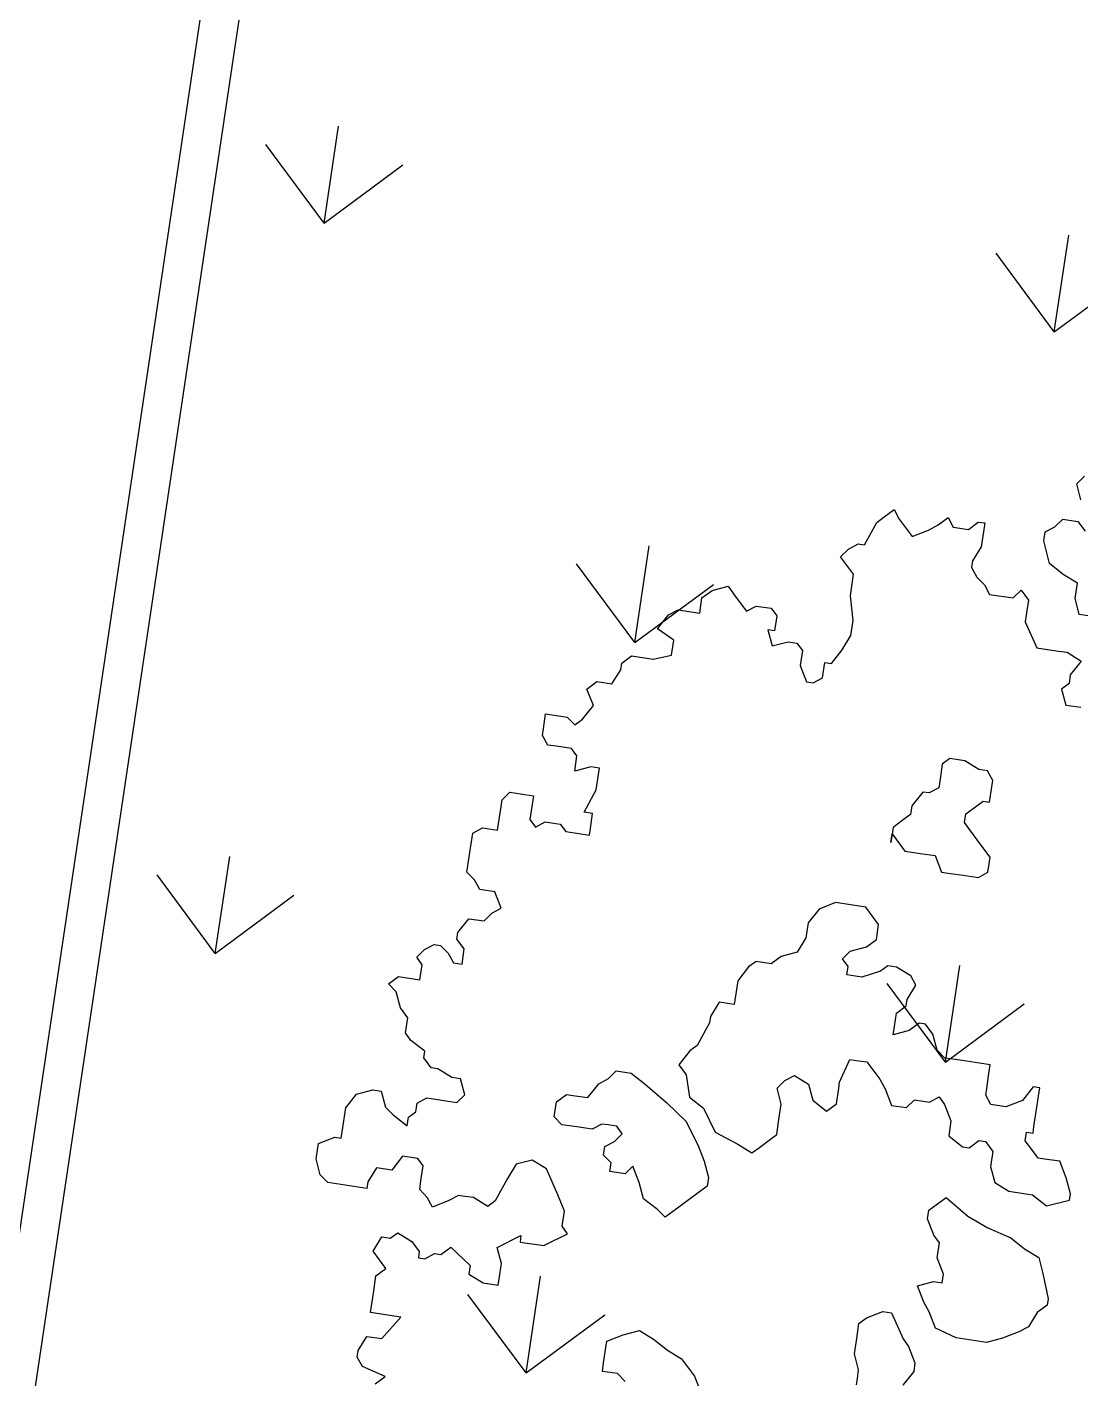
# Model space of a CAD drawing. Header units: millimetres. Extents: x 338 to 506, y 179 to 335.
# Drawn here: x 458.06 to 462.17, y 215.76 to 221.02 of the extents above; entities that cross this region are included whole.
import ezdxf

# ---------------------------------------------------------------- set-up
doc = ezdxf.new("R2010")
doc.units = ezdxf.units.MM
for name, color, linetype in [('ANDEN', 251, 'Continuous'), ('ARBOL-TOP', 3, 'Continuous'), ('MUROS', 32, 'Continuous')]:
    doc.layers.add(name, color=color, linetype=linetype)

# ---------------------------------------------------------------- blocks, each defined once
blk = doc.blocks.new('*X965')
at = {"color": 0}
for p, q in [((44.9707, 32.9331), (45.2401, 33.2025)), ((47.8444, 32.9331), (48.1138, 33.2025)), ((44.9707, 32.9331), (45.2401, 32.6637)), ((44.9707, 32.9331), (45.3517, 32.9331)), ((47.8444, 32.9331), (48.1138, 32.6637)), ((47.8444, 32.9331), (48.2254, 32.9331)), ((43.5339, 31.4963), (43.8033, 31.7657)), ((46.4076, 31.4963), (46.677, 31.7657)), ((43.5339, 31.4963), (43.8033, 31.2269)), ((43.5339, 31.4963), (43.9149, 31.4963)), ((46.4076, 31.4963), (46.677, 31.2269)), ((46.4076, 31.4963), (46.7886, 31.4963)), ((44.9707, 30.0594), (45.2401, 30.3288)), ((47.8444, 30.0594), (48.1138, 30.3288)), ((44.9707, 30.0594), (45.2401, 29.79)), ((44.9707, 30.0594), (45.3517, 30.0594)), ((47.8444, 30.0594), (48.1138, 29.79)), ((47.8444, 30.0594), (48.2254, 30.0594))]:
    blk.add_line(p, q, dxfattribs=at)
blk = doc.blocks.new('ARBOLITO')
at = {"linetype": 'ByBlock'}
for points in [[(461.9159, 68.9761), (461.9076, 68.9906), (461.8931, 69.0135), (461.8785, 69.0197), (461.864, 69.0135), (461.8577, 68.9989), (461.8494, 68.9761), (461.8432, 68.9698), (461.8286, 68.9761), (461.8203, 68.9761), (461.8141, 68.9761), (461.8058, 68.9698), (461.7912, 68.9615), (461.785, 68.9698), (461.7767, 68.9761), (461.7767, 68.9844), (461.7767, 68.9989), (461.7705, 69.0052), (461.7559, 69.0052), (461.7476, 68.9906), (461.7331, 68.9906), (461.7268, 68.9761), (461.7268, 68.9698), (461.7102, 68.9698), (461.6894, 68.9698), (461.6811, 68.9761), (461.6749, 68.9906), (461.6749, 68.9989), (461.6749, 69.0052), (461.6894, 69.0135), (461.6957, 69.0135), (461.6957, 69.028), (461.6957, 69.0343), (461.6957, 69.0426), (461.704, 69.0571), (461.7185, 69.0633), (461.7268, 69.0633), (461.7331, 69.0488), (461.7414, 69.0426), (461.7559, 69.0343), (461.7559, 69.0426), (461.7621, 69.0488), (461.7621, 69.0571), (461.7705, 69.0633), (461.785, 69.0633), (461.7912, 69.0633), (461.7996, 69.0633), (461.8058, 69.0717), (461.7996, 69.0862), (461.7912, 69.0862), (461.7767, 69.0924), (461.7705, 69.0924), (461.7621, 69.1008), (461.7621, 69.107), (461.7476, 69.1153), (461.7414, 69.1215), (461.7414, 69.1361), (461.7331, 69.1444), (461.7268, 69.1589), (461.7185, 69.1652), (461.7268, 69.1735), (461.7414, 69.1735), (461.7476, 69.1735), (461.7476, 69.188), (461.7414, 69.1943), (461.7476, 69.2026), (461.7559, 69.2088), (461.7621, 69.2088), (461.7705, 69.2026), (461.7767, 69.1943), (461.785, 69.1943), (461.785, 69.2088), (461.7767, 69.2171), (461.7767, 69.2233), (461.785, 69.2379), (461.7996, 69.2379), (461.8058, 69.2462), (461.8141, 69.2524), (461.8058, 69.267), (461.7996, 69.267), (461.7912, 69.267), (461.785, 69.2753), (461.7767, 69.2815), (461.7767, 69.2961), (461.7767, 69.3044), (461.7767, 69.3106), (461.7767, 69.3189), (461.785, 69.3252), (461.7912, 69.3252), (461.7996, 69.3252), (461.7996, 69.3397), (461.7996, 69.348), (461.7996, 69.3543), (461.8058, 69.3626), (461.8203, 69.3626), (461.8286, 69.3626), (461.8286, 69.348), (461.8286, 69.3397), (461.8349, 69.3335), (461.8432, 69.3397), (461.8577, 69.3397), (461.864, 69.3335), (461.8723, 69.3335), (461.8785, 69.3335), (461.8868, 69.3335), (461.8868, 69.3397), (461.8868, 69.3543), (461.8785, 69.3543), (461.8868, 69.3771), (461.8868, 69.3917), (461.8868, 69.3979), (461.8785, 69.3979), (461.864, 69.3917), (461.864, 69.4062), (461.8577, 69.4124), (461.8432, 69.4124), (461.8349, 69.4124), (461.8286, 69.4207), (461.8286, 69.427), (461.8286, 69.4415), (461.8432, 69.4415), (461.8494, 69.4415), (461.8577, 69.4353), (461.864, 69.4415), (461.8723, 69.4561), (461.864, 69.4706), (461.8723, 69.4789), (461.8785, 69.4789), (461.8868, 69.4789), (461.8931, 69.4935), (461.8931, 69.4997), (461.9014, 69.508), (461.9076, 69.508), (461.9221, 69.508), (461.9388, 69.5143), (461.9388, 69.5226), (461.9388, 69.5288), (461.9221, 69.5371), (461.9305, 69.5517), (461.9388, 69.5579), (461.945, 69.5579), (461.9595, 69.5579), (461.9595, 69.5724), (461.9679, 69.5807), (461.9824, 69.587), (461.9886, 69.5807), (461.997, 69.5724), (462.0032, 69.5662), (462.0115, 69.5724), (462.026, 69.5724), (462.0323, 69.5662), (462.0323, 69.5517), (462.026, 69.5517), (462.0323, 69.5371), (462.0468, 69.5433), (462.0551, 69.5433), (462.0614, 69.5371), (462.0614, 69.5226), (462.0697, 69.508), (462.0759, 69.508), (462.0842, 69.5143), (462.0842, 69.5288), (462.0905, 69.5288), (462.0988, 69.5433), (462.105, 69.5579), (462.105, 69.5662), (462.105, 69.5724), (462.0988, 69.5953), (462.0988, 69.6161), (462.0842, 69.6306), (462.0905, 69.6389), (462.0988, 69.6452), (462.105, 69.6452), (462.1133, 69.668), (462.1195, 69.6742), (462.1279, 69.6826), (462.1341, 69.6742), (462.1486, 69.6597), (462.1632, 69.668), (462.1715, 69.6742), (462.1798, 69.6826), (462.186, 69.6742), (462.2006, 69.6742), (462.2089, 69.6826), (462.2151, 69.6826), (462.2151, 69.6742), (462.2151, 69.6597), (462.2089, 69.6452), (462.2089, 69.6389), (462.2151, 69.6306), (462.2234, 69.6244), (462.2297, 69.6161), (462.2525, 69.6161), (462.2588, 69.6244), (462.2671, 69.6161), (462.2671, 69.6015), (462.2671, 69.5953), (462.2816, 69.5724), (462.2962, 69.5724), (462.3024, 69.5724), (462.3107, 69.5724), (462.3253, 69.5662), (462.3169, 69.5517), (462.3169, 69.5433), (462.3107, 69.5371), (462.3169, 69.5226), (462.3315, 69.5226)], [(462.3253, 69.6098), (462.3169, 69.6098), (462.3107, 69.6244), (462.3107, 69.6306), (462.3107, 69.6389), (462.2962, 69.6452), (462.2816, 69.6535), (462.2733, 69.6742), (462.2733, 69.6826), (462.2816, 69.6888), (462.2879, 69.6971), (462.3024, 69.6971), (462.3107, 69.6888)], [(462.3024, 69.7179), (462.2962, 69.7324), (462.3024, 69.7407)], [(461.7621, 68.787), (461.7705, 68.7953), (461.7476, 68.8015), (461.7414, 68.8098), (461.7414, 68.8161), (461.7476, 68.8306), (461.7621, 68.8306), (461.7767, 68.8535), (461.7621, 68.8535), (461.7476, 68.8535), (461.7476, 68.868), (461.7476, 68.8743), (461.7476, 68.8888), (461.7559, 68.8971), (461.7414, 68.9117), (461.7476, 68.9262), (461.7559, 68.9262), (461.7621, 68.9324), (461.7767, 68.9262), (461.785, 68.9179), (461.785, 68.9117), (461.7912, 68.9117), (461.7996, 68.9179), (461.8058, 68.9179), (461.8141, 68.9262), (461.8349, 68.9117), (461.8349, 68.9034), (461.8494, 68.8971), (461.864, 68.8971), (461.864, 68.9034), (461.864, 68.9179), (461.8577, 68.9324), (461.8785, 68.947), (461.8785, 68.9408), (461.9014, 68.9408), (461.9221, 68.9553), (461.9159, 68.9615), (461.9159, 68.9761), (461.9159, 68.9761)], [(461.9159, 68.9761), (461.9076, 68.9906), (461.8931, 69.0135), (461.8785, 69.0197), (461.864, 69.0135), (461.8577, 68.9989), (461.8494, 68.9761), (461.8432, 68.9698), (461.8286, 68.9761), (461.8203, 68.9761), (461.8141, 68.9761), (461.8058, 68.9698), (461.7912, 68.9615), (461.785, 68.9698), (461.7767, 68.9761), (461.7767, 68.9844), (461.7767, 68.9989), (461.7705, 69.0052), (461.7559, 69.0052), (461.7476, 68.9906), (461.7331, 68.9906), (461.7268, 68.9761), (461.7268, 68.9698), (461.7102, 68.9698), (461.6894, 68.9698), (461.6811, 68.9761), (461.6749, 68.9906), (461.6749, 68.9989), (461.6749, 69.0052), (461.6894, 69.0135), (461.6957, 69.0135), (461.6957, 69.028), (461.6957, 69.0343), (461.6957, 69.0426), (461.704, 69.0571), (461.7185, 69.0633), (461.7268, 69.0633), (461.7331, 69.0488), (461.7414, 69.0426), (461.7559, 69.0343), (461.7559, 69.0426), (461.7621, 69.0488), (461.7621, 69.0571), (461.7705, 69.0633), (461.785, 69.0633), (461.7912, 69.0633), (461.7996, 69.0633), (461.8058, 69.0717), (461.7996, 69.0862), (461.7912, 69.0862), (461.7767, 69.0924), (461.7705, 69.0924), (461.7621, 69.1008), (461.7621, 69.107), (461.7476, 69.1153), (461.7414, 69.1215), (461.7414, 69.1361), (461.7331, 69.1444), (461.7268, 69.1589), (461.7185, 69.1652), (461.7268, 69.1735), (461.7414, 69.1735), (461.7476, 69.1735), (461.7476, 69.188), (461.7414, 69.1943), (461.7476, 69.2026), (461.7559, 69.2088), (461.7621, 69.2088), (461.7705, 69.2026), (461.7767, 69.1943), (461.785, 69.1943), (461.785, 69.2088), (461.7767, 69.2171), (461.7767, 69.2233), (461.785, 69.2379), (461.7996, 69.2379), (461.8058, 69.2462), (461.8141, 69.2524), (461.8058, 69.267), (461.7996, 69.267), (461.7912, 69.267), (461.785, 69.2753), (461.7767, 69.2815), (461.7767, 69.2961), (461.7767, 69.3044), (461.7767, 69.3106), (461.7767, 69.3189), (461.785, 69.3252), (461.7912, 69.3252), (461.7996, 69.3252), (461.7996, 69.3397), (461.7996, 69.348), (461.7996, 69.3543), (461.8058, 69.3626), (461.8203, 69.3626), (461.8286, 69.3626), (461.8286, 69.348), (461.8286, 69.3397), (461.8349, 69.3335), (461.8432, 69.3397), (461.8577, 69.3397), (461.864, 69.3335), (461.8723, 69.3335), (461.8785, 69.3335), (461.8868, 69.3335), (461.8868, 69.3397), (461.8868, 69.3543), (461.8785, 69.3543), (461.8868, 69.3771), (461.8868, 69.3917), (461.8868, 69.3979), (461.8785, 69.3979), (461.864, 69.3917), (461.864, 69.4062), (461.8577, 69.4124), (461.8432, 69.4124), (461.8349, 69.4124), (461.8286, 69.4207), (461.8286, 69.427), (461.8286, 69.4415), (461.8432, 69.4415), (461.8494, 69.4415), (461.8577, 69.4353), (461.864, 69.4415), (461.8723, 69.4561), (461.864, 69.4706), (461.8723, 69.4789), (461.8785, 69.4789), (461.8868, 69.4789), (461.8931, 69.4935), (461.8931, 69.4997), (461.9014, 69.508), (461.9076, 69.508), (461.9221, 69.508), (461.9388, 69.5143), (461.9388, 69.5226), (461.9388, 69.5288), (461.9221, 69.5371), (461.9305, 69.5517), (461.9388, 69.5579), (461.945, 69.5579), (461.9595, 69.5579), (461.9595, 69.5724), (461.9679, 69.5807), (461.9824, 69.587), (461.9886, 69.5807), (461.997, 69.5724), (462.0032, 69.5662), (462.0115, 69.5724), (462.026, 69.5724), (462.0323, 69.5662), (462.0323, 69.5517), (462.026, 69.5517), (462.0323, 69.5371), (462.0468, 69.5433), (462.0551, 69.5433), (462.0614, 69.5371), (462.0614, 69.5226), (462.0697, 69.508), (462.0759, 69.508), (462.0842, 69.5143), (462.0842, 69.5288), (462.0905, 69.5288), (462.0988, 69.5433), (462.105, 69.5579), (462.105, 69.5662), (462.105, 69.5724), (462.0988, 69.5953), (462.0988, 69.6161), (462.0842, 69.6306), (462.0905, 69.6389), (462.0988, 69.6452), (462.105, 69.6452), (462.1133, 69.668), (462.1195, 69.6742), (462.1279, 69.6826), (462.1341, 69.6742), (462.1486, 69.6597), (462.1632, 69.668), (462.1715, 69.6742), (462.1798, 69.6826), (462.186, 69.6742), (462.2006, 69.6742), (462.2089, 69.6826), (462.2151, 69.6826), (462.2151, 69.6742), (462.2151, 69.6597), (462.2089, 69.6452), (462.2089, 69.6389), (462.2151, 69.6306), (462.2234, 69.6244), (462.2297, 69.6161), (462.2525, 69.6161), (462.2588, 69.6244), (462.2671, 69.6161), (462.2671, 69.6015), (462.2671, 69.5953), (462.2816, 69.5724), (462.2962, 69.5724), (462.3024, 69.5724), (462.3107, 69.5724), (462.3253, 69.5662), (462.3169, 69.5517), (462.3169, 69.5433), (462.3107, 69.5371), (462.3169, 69.5226), (462.3315, 69.5226)], [(462.3253, 69.6098), (462.3169, 69.6098), (462.3107, 69.6244), (462.3107, 69.6306), (462.3107, 69.6389), (462.2962, 69.6452), (462.2816, 69.6535), (462.2733, 69.6742), (462.2733, 69.6826), (462.2816, 69.6888), (462.2879, 69.6971), (462.3024, 69.6971), (462.3107, 69.6888)], [(462.3024, 69.7179), (462.2962, 69.7324), (462.3024, 69.7407)], [(461.7621, 68.787), (461.7705, 68.7953), (461.7476, 68.8015), (461.7414, 68.8098), (461.7414, 68.8161), (461.7476, 68.8306), (461.7621, 68.8306), (461.7767, 68.8535), (461.7621, 68.8535), (461.7476, 68.8535), (461.7476, 68.868), (461.7476, 68.8743), (461.7476, 68.8888), (461.7559, 68.8971), (461.7414, 68.9117), (461.7476, 68.9262), (461.7559, 68.9262), (461.7621, 68.9324), (461.7767, 68.9262), (461.785, 68.9179), (461.785, 68.9117), (461.7912, 68.9117), (461.7996, 68.9179), (461.8058, 68.9179), (461.8141, 68.9262), (461.8349, 68.9117), (461.8349, 68.9034), (461.8494, 68.8971), (461.864, 68.8971), (461.864, 68.9034), (461.864, 68.9179), (461.8577, 68.9324), (461.8785, 68.947), (461.8785, 68.9408), (461.9014, 68.9408), (461.9221, 68.9553), (461.9159, 68.9615), (461.9159, 68.9761)], [(462.1715, 69.3771), (462.1798, 69.3688), (462.186, 69.3626), (462.1944, 69.3626), (462.2006, 69.3626), (462.2151, 69.3626), (462.2234, 69.348), (462.2297, 69.348), (462.2442, 69.348), (462.2525, 69.348), (462.2588, 69.348), (462.2671, 69.3543), (462.2671, 69.3626), (462.2671, 69.3688), (462.2588, 69.3771), (462.2525, 69.3833), (462.2442, 69.3917), (462.238, 69.3979), (462.238, 69.4062), (462.2442, 69.4124), (462.2525, 69.4207), (462.2588, 69.4207), (462.2588, 69.4353), (462.2588, 69.4415), (462.2525, 69.4498), (462.2442, 69.4498), (462.2297, 69.4561), (462.2234, 69.4561), (462.2151, 69.4561), (462.2089, 69.4498), (462.2089, 69.4353), (462.2089, 69.427), (462.2006, 69.4207), (462.1944, 69.4207), (462.186, 69.4062), (462.186, 69.3979), (462.1798, 69.3917), (462.1715, 69.3833), (462.1715, 69.3688), (462.1715, 69.3771), (462.1715, 69.3771)], [(462.1715, 69.3771), (462.1798, 69.3688), (462.186, 69.3626), (462.1944, 69.3626), (462.2006, 69.3626), (462.2151, 69.3626), (462.2234, 69.348), (462.2297, 69.348), (462.2442, 69.348), (462.2525, 69.348), (462.2588, 69.348), (462.2671, 69.3543), (462.2671, 69.3626), (462.2671, 69.3688), (462.2588, 69.3771), (462.2525, 69.3833), (462.2442, 69.3917), (462.238, 69.3979), (462.238, 69.4062), (462.2442, 69.4124), (462.2525, 69.4207), (462.2588, 69.4207), (462.2588, 69.4353), (462.2588, 69.4415), (462.2525, 69.4498), (462.2442, 69.4498), (462.2297, 69.4561), (462.2234, 69.4561), (462.2151, 69.4561), (462.2089, 69.4498), (462.2089, 69.4353), (462.2089, 69.427), (462.2006, 69.4207), (462.1944, 69.4207), (462.186, 69.4062), (462.186, 69.3979), (462.1798, 69.3917), (462.1715, 69.3833), (462.1715, 69.3688), (462.1715, 69.3771)], [(462.3897, 69.0571), (462.3897, 69.0633), (462.3834, 69.0779), (462.3751, 69.0924), (462.3606, 69.0924), (462.3543, 69.0924), (462.346, 69.1008), (462.3398, 69.107), (462.3398, 69.1153), (462.346, 69.1153), (462.346, 69.1215), (462.346, 69.1361), (462.346, 69.1506), (462.346, 69.1589), (462.3398, 69.1589), (462.3315, 69.1444), (462.3169, 69.1361), (462.3024, 69.1361), (462.2962, 69.1444), (462.2962, 69.1506), (462.2962, 69.1652), (462.2962, 69.1735), (462.2816, 69.1735), (462.2733, 69.1735), (462.2671, 69.1735), (462.2525, 69.1735), (462.2442, 69.1797), (462.238, 69.1943), (462.2297, 69.2026), (462.2234, 69.2026), (462.2151, 69.1943), (462.2006, 69.188), (462.2006, 69.1943), (462.2006, 69.2026), (462.2006, 69.2088), (462.2089, 69.2171), (462.2089, 69.2233), (462.2151, 69.2379), (462.2089, 69.2462), (462.1944, 69.2524), (462.186, 69.2524), (462.1798, 69.2462), (462.1632, 69.2379), (462.1569, 69.2379), (462.1486, 69.2379), (462.1486, 69.2462), (462.1424, 69.2524), (462.1486, 69.2607), (462.1632, 69.267), (462.1715, 69.2753), (462.1715, 69.2898), (462.1569, 69.3044), (462.1424, 69.3044), (462.1279, 69.3044), (462.1133, 69.2961), (462.105, 69.2815), (462.105, 69.267), (462.0988, 69.2524), (462.0842, 69.2462), (462.0759, 69.2379), (462.0614, 69.2379), (462.0551, 69.2317), (462.0468, 69.2171), (462.0468, 69.2088), (462.0468, 69.1943), (462.0323, 69.1943), (462.026, 69.1797), (462.026, 69.1735), (462.0177, 69.1506), (462.0115, 69.1444), (462.0032, 69.1298), (462.0115, 69.1215), (462.0177, 69.1008), (462.0323, 69.0924), (462.0468, 69.0717), (462.0697, 69.0633), (462.0842, 69.0571), (462.0905, 69.0633), (462.0988, 69.0717), (462.105, 69.0779), (462.105, 69.0924), (462.105, 69.107), (462.0988, 69.1215), (462.105, 69.1298), (462.1133, 69.1361), (462.1279, 69.1298), (462.1341, 69.1153), (462.1486, 69.107), (462.1569, 69.1153), (462.1569, 69.1298), (462.1569, 69.1361), (462.1632, 69.1589), (462.1715, 69.1589), (462.1798, 69.1589), (462.1944, 69.1444), (462.2006, 69.1361), (462.2089, 69.1215), (462.2234, 69.1215), (462.2297, 69.1298), (462.2442, 69.1298), (462.2525, 69.1361), (462.2588, 69.1298), (462.2671, 69.1153), (462.2671, 69.1008), (462.2816, 69.0924), (462.2879, 69.0924), (462.2962, 69.1008), (462.3024, 69.1008), (462.3107, 69.0924), (462.3107, 69.0779), (462.3169, 69.0633), (462.3315, 69.0571), (462.346, 69.0571), (462.3543, 69.0571), (462.3689, 69.0488), (462.3897, 69.0571), (462.3897, 69.0571)], [(462.3897, 69.0571), (462.3897, 69.0633), (462.3834, 69.0779), (462.3751, 69.0924), (462.3606, 69.0924), (462.3543, 69.0924), (462.346, 69.1008), (462.3398, 69.107), (462.3398, 69.1153), (462.346, 69.1153), (462.346, 69.1215), (462.346, 69.1361), (462.346, 69.1506), (462.346, 69.1589), (462.3398, 69.1589), (462.3315, 69.1444), (462.3169, 69.1361), (462.3024, 69.1361), (462.2962, 69.1444), (462.2962, 69.1506), (462.2962, 69.1652), (462.2962, 69.1735), (462.2816, 69.1735), (462.2733, 69.1735), (462.2671, 69.1735), (462.2525, 69.1735), (462.2442, 69.1797), (462.238, 69.1943), (462.2297, 69.2026), (462.2234, 69.2026), (462.2151, 69.1943), (462.2006, 69.188), (462.2006, 69.1943), (462.2006, 69.2026), (462.2006, 69.2088), (462.2089, 69.2171), (462.2089, 69.2233), (462.2151, 69.2379), (462.2089, 69.2462), (462.1944, 69.2524), (462.186, 69.2524), (462.1798, 69.2462), (462.1632, 69.2379), (462.1569, 69.2379), (462.1486, 69.2379), (462.1486, 69.2462), (462.1424, 69.2524), (462.1486, 69.2607), (462.1632, 69.267), (462.1715, 69.2753), (462.1715, 69.2898), (462.1569, 69.3044), (462.1424, 69.3044), (462.1279, 69.3044), (462.1133, 69.2961), (462.105, 69.2815), (462.105, 69.267), (462.0988, 69.2524), (462.0842, 69.2462), (462.0759, 69.2379), (462.0614, 69.2379), (462.0551, 69.2317), (462.0468, 69.2171), (462.0468, 69.2088), (462.0468, 69.1943), (462.0323, 69.1943), (462.026, 69.1797), (462.026, 69.1735), (462.0177, 69.1506), (462.0115, 69.1444), (462.0032, 69.1298), (462.0115, 69.1215), (462.0177, 69.1008), (462.0323, 69.0924), (462.0468, 69.0717), (462.0697, 69.0633), (462.0842, 69.0571), (462.0905, 69.0633), (462.0988, 69.0717), (462.105, 69.0779), (462.105, 69.0924), (462.105, 69.107), (462.0988, 69.1215), (462.105, 69.1298), (462.1133, 69.1361), (462.1279, 69.1298), (462.1341, 69.1153), (462.1486, 69.107), (462.1569, 69.1153), (462.1569, 69.1298), (462.1569, 69.1361), (462.1632, 69.1589), (462.1715, 69.1589), (462.1798, 69.1589), (462.1944, 69.1444), (462.2006, 69.1361), (462.2089, 69.1215), (462.2234, 69.1215), (462.2297, 69.1298), (462.2442, 69.1298), (462.2525, 69.1361), (462.2588, 69.1298), (462.2671, 69.1153), (462.2671, 69.1008), (462.2816, 69.0924), (462.2879, 69.0924), (462.2962, 69.1008), (462.3024, 69.1008), (462.3107, 69.0924), (462.3107, 69.0779), (462.3169, 69.0633), (462.3315, 69.0571), (462.346, 69.0571), (462.3543, 69.0571), (462.3689, 69.0488), (462.3897, 69.0571)], [(462.0177, 68.9906), (462.0115, 68.9844), (462.0032, 68.9906), (461.9886, 68.9989), (461.9824, 69.0135), (461.9741, 69.028), (461.9679, 69.0197), (461.9533, 69.0197), (461.9533, 69.028), (461.945, 69.0343), (461.945, 69.0426), (461.9533, 69.0488), (461.9595, 69.0571), (461.9533, 69.0633), (461.945, 69.0633), (461.9388, 69.0633), (461.9305, 69.0571), (461.9159, 69.0571), (461.9014, 69.0571), (461.8931, 69.0633), (461.8931, 69.0717), (461.8931, 69.0779), (461.9014, 69.0862), (461.9076, 69.0862), (461.9221, 69.0862), (461.9305, 69.1008), (461.9388, 69.107), (461.945, 69.1153), (461.9595, 69.1153), (461.9741, 69.107), (461.997, 69.0924), (462.0177, 69.0779), (462.0323, 69.0571), (462.0406, 69.0426), (462.0468, 69.028), (462.0468, 69.0197), (462.0177, 68.9906), (462.0177, 68.9906)], [(462.0177, 68.9906), (462.0115, 68.9844), (462.0032, 68.9906), (461.9886, 68.9989), (461.9824, 69.0135), (461.9741, 69.028), (461.9679, 69.0197), (461.9533, 69.0197), (461.9533, 69.028), (461.945, 69.0343), (461.945, 69.0426), (461.9533, 69.0488), (461.9595, 69.0571), (461.9533, 69.0633), (461.945, 69.0633), (461.9388, 69.0633), (461.9305, 69.0571), (461.9159, 69.0571), (461.9014, 69.0571), (461.8931, 69.0633), (461.8931, 69.0717), (461.8931, 69.0779), (461.9014, 69.0862), (461.9076, 69.0862), (461.9221, 69.0862), (461.9305, 69.1008), (461.9388, 69.107), (461.945, 69.1153), (461.9595, 69.1153), (461.9741, 69.107), (461.997, 69.0924), (462.0177, 69.0779), (462.0323, 69.0571), (462.0406, 69.0426), (462.0468, 69.028), (462.0468, 69.0197), (462.0177, 68.9906)], [(462.2733, 68.9324), (462.2671, 68.9408), (462.2588, 68.9553), (462.2733, 68.9615), (462.2816, 68.9615), (462.2816, 68.9698), (462.2733, 68.9844), (462.2733, 68.9906), (462.2733, 68.9989), (462.2671, 69.0052), (462.2588, 69.0197), (462.2588, 69.028), (462.2733, 69.0426), (462.2962, 69.028), (462.3169, 69.0197), (462.3398, 69.0135), (462.3543, 69.0052), (462.3689, 68.9989), (462.3751, 68.9844), (462.3834, 68.9615), (462.3834, 68.9553), (462.3751, 68.947), (462.3689, 68.9324), (462.3606, 68.9262), (462.346, 68.9179), (462.3315, 68.9117), (462.3024, 68.9117), (462.2816, 68.9179), (462.2733, 68.9324), (462.2733, 68.9324)], [(462.2733, 68.9324), (462.2671, 68.9408), (462.2588, 68.9553), (462.2733, 68.9615), (462.2816, 68.9615), (462.2816, 68.9698), (462.2733, 68.9844), (462.2733, 68.9906), (462.2733, 68.9989), (462.2671, 69.0052), (462.2588, 69.0197), (462.2588, 69.028), (462.2733, 69.0426), (462.2962, 69.028), (462.3169, 69.0197), (462.3398, 69.0135), (462.3543, 69.0052), (462.3689, 68.9989), (462.3751, 68.9844), (462.3834, 68.9615), (462.3834, 68.9553), (462.3751, 68.947), (462.3689, 68.9324), (462.3606, 68.9262), (462.346, 68.9179), (462.3315, 68.9117), (462.3024, 68.9117), (462.2816, 68.9179), (462.2733, 68.9324)], [(462.2151, 68.8535), (462.2151, 68.8597), (462.2151, 68.868), (462.2089, 68.8826), (462.2089, 68.8971), (462.2089, 68.9117), (462.2151, 68.9179), (462.2297, 68.9262), (462.238, 68.9262), (462.2525, 68.9034), (462.2588, 68.8971), (462.2671, 68.8826), (462.2671, 68.8743), (462.2588, 68.8597)], [(462.2151, 68.8535), (462.2151, 68.8597), (462.2151, 68.868), (462.2089, 68.8826), (462.2089, 68.8971), (462.2089, 68.9117), (462.2151, 68.9179), (462.2297, 68.9262), (462.238, 68.9262), (462.2525, 68.9034), (462.2588, 68.8971), (462.2671, 68.8826), (462.2671, 68.8743), (462.2588, 68.8597)], [(461.997, 68.8244), (461.9886, 68.8306), (461.9741, 68.8306), (461.9741, 68.8389), (461.9741, 68.8535), (461.9741, 68.8597), (461.9886, 68.868), (462.0032, 68.8743), (462.0177, 68.868), (462.0323, 68.8597), (462.0468, 68.8535), (462.0614, 68.8389), (462.0697, 68.8244)], [(461.997, 68.8244), (461.9886, 68.8306), (461.9741, 68.8306), (461.9741, 68.8389), (461.9741, 68.8535), (461.9741, 68.8597), (461.9886, 68.868), (462.0032, 68.8743), (462.0177, 68.868), (462.0323, 68.8597), (462.0468, 68.8535), (462.0614, 68.8389), (462.0697, 68.8244)]]:
    blk.add_lwpolyline(points, dxfattribs=at)
blk = doc.blocks.new('A$C7152A42C')
at = {"layer": 'ANDEN'}
for points in [[(122.05847, 33.52703), (122.05847, 2.91598), (35.6068, 17.59263), (35.6068, 33.52703)], [(121.90847, 33.37703), (121.90847, 3.09359), (35.7568, 17.71931), (35.7568, 33.37703)]]:
    blk.add_lwpolyline(points, close=True, dxfattribs=at)
at = {"layer": 'ANDEN', "color": 251, "linetype": 'Continuous'}
blk.add_blockref('*X965', (0, 0), dxfattribs=at)
at = {"layer": 'ARBOL-TOP', "color": 3, "linetype": 'ByBlock', "xscale": 4.090679926752369, "yscale": 4.090679926752369, "zscale": 4.090679926752369, "rotation": 270}
blk.add_blockref('ARBOLITO', (-237.98024, 1920.99168), dxfattribs=at)

msp = doc.modelspace()

# ---------------------------------------------------------------- block references
at = {"layer": 'MUROS', "color": 32, "rotation": 81.53046525965426}
msp.add_blockref('A$C7152A42C', (484.7482, 168.0844), dxfattribs=at)

doc.saveas('drawing.dxf')
